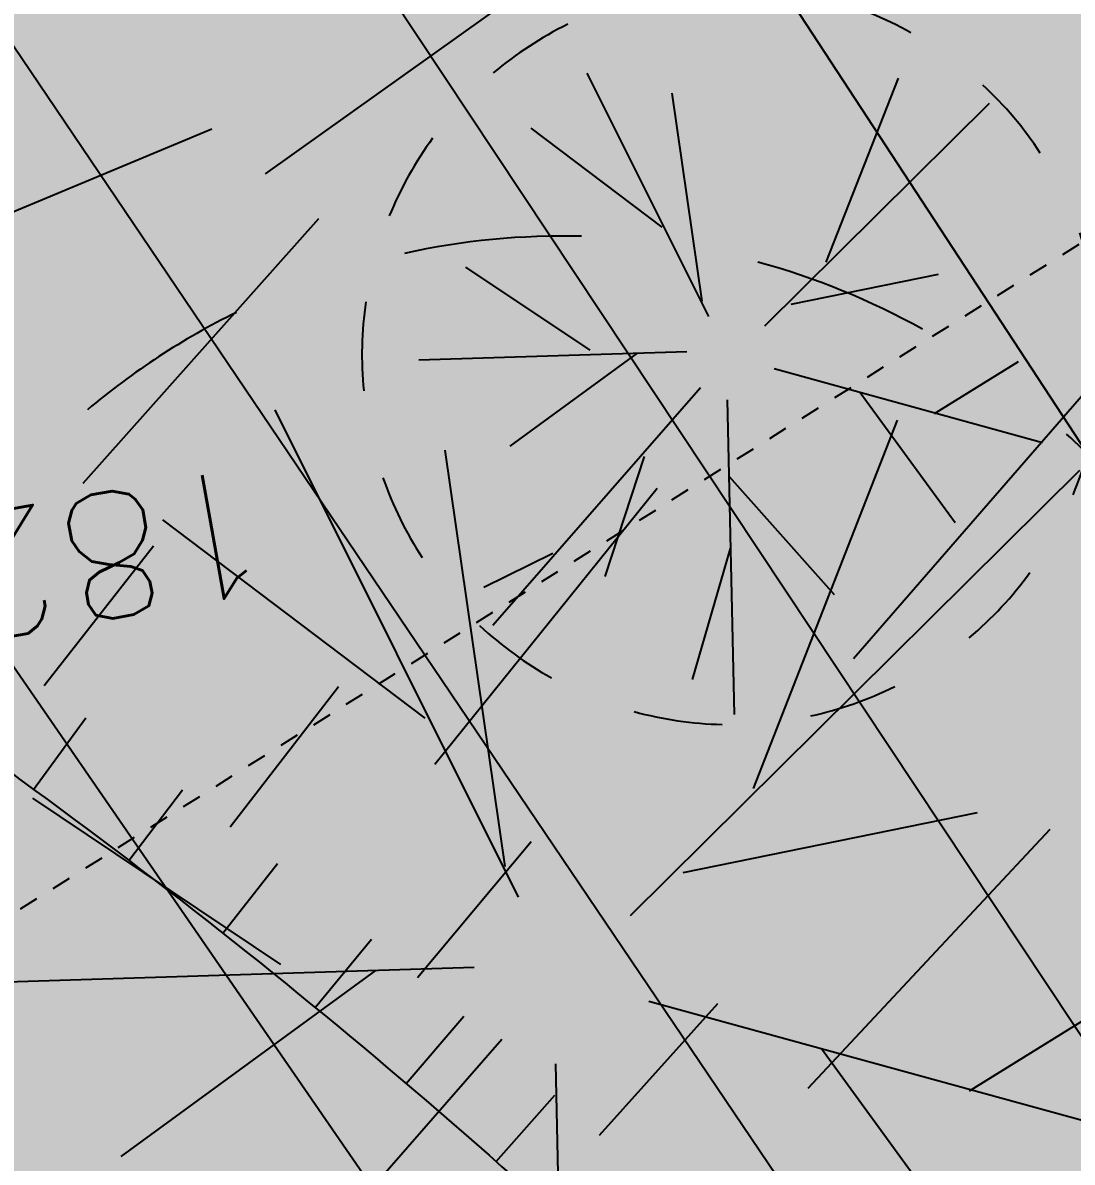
# Model space of a CAD drawing. Extents: x -2313930 to 3286427, y -3858277 to 2572692.
# Drawn here: x 540446 to 543288, y -287796 to -284710 of the extents above; entities that cross this region are included whole.
import ezdxf
from ezdxf.enums import TextEntityAlignment as Align

# ---------------------------------------------------------------- set-up
doc = ezdxf.new("R2010")
doc.units = 0
doc.linetypes.add('STYLE_01', pattern=[0.41664, 0.20828, -0.20836])
doc.layers.add('_GAZELEC-RESERVATION 2', color=132, linetype='Continuous', lineweight=18)
doc.layers.add('Fond topo - P', color=252, linetype='Continuous', lineweight=50)
for name, color, linetype in [('DWG_280-140115-P - ALTEA-CANA', 252, 'Continuous'), ('Fond topo - TAL', 252, 'Continuous'), ('Fond topo - TAL_HAC', 252, 'Continuous'), ('Fond topo - VEG', 252, 'Continuous'), ('Fond topo - Z_500', 252, 'Continuous'), ('prlm-VRD', 2, 'Continuous'), ('SA - couvre sol', 252, 'Continuous'), ('SA - EVMV', 252, 'Continuous')]:
    doc.layers.add(name, color=color, linetype=linetype)
for name, color, linetype, plot in [('Fond topo - N', 252, 'Continuous', False), ('Fond topo - NCACHE', 252, 'Continuous', False), ('Fond topo - ZCACHE', 252, 'Continuous', False)]:
    doc.layers.add(name, color=color, linetype=linetype, plot=plot)
doc.styles.add('SIMPLEX', font='simplex_.ttf', dxfattribs={"height": 1.25})

# ---------------------------------------------------------------- blocks, each defined once
blk = doc.blocks.new('PTOPO')
at = {"layer": 'Fond topo - NCACHE', "style": 'SIMPLEX'}
blk.add_attdef('MAT', text='', height=0.34, dxfattribs=at).set_placement((0.09999999986030161, -0.09999999962747097), align=Align.TOP_LEFT)
at = {"layer": 'Fond topo - ZCACHE', "style": 'SIMPLEX'}
blk.add_attdef('ALT', (0.09999999986030161, 0.09999999962747097), '', height=0.34, dxfattribs=at)
blk = doc.blocks.new('VEG12')
at = {"ltscale": 2}
for p, q in [((0.01815258799999997, 0.057406781), (0.100441039, 0.47293725)), ((0.05749608, 0.253444298), (0.145517598, 0.414706841)), ((0.037902722, 0.15845596), (-0.06593155700000003, 0.344147082)), ((-0.158788295, 0.086017079), (-0.245985314, 0.284587218)), ((0.04981112299999996, 0.033821695), (0.391570728, 0.285894318)), ((0.143890955, 0.107467204), (0.230033352, 0.253971609)), ((0.2917471699999999, 0.208620217), (0.392372872, 0.233301274)), ((-0.05229389700000003, 0.02983962500000001), (-0.383643778, 0.204631851)), ((-0.25001839, 0.135126714), (-0.3755999820000001, 0.091127132)), ((0.122915307, -0.02992704099999999), (0.317230371, 0.05540147100000001)), ((-0.05265807700000003, -0.029192154), (-0.412380265, -0.256628677)), ((0.057557527, -0.01766878999999999), (0.411943876, -0.08413611500000001)), ((-0.09359106700000003, -0.049762263), (-0.2956446150000001, -0.04653133200000001)), ((0.01825986499999999, -0.057372749), (0.107637982, -0.4128258760000001)), ((0.184132294, -0.04763066399999999), (0.323120213, -0.192805613)), ((0.02259491799999996, -0.07955337300000001), (0.001649748999999978, -0.36183712)), ((-0.151821475, -0.09483882200000002), (-0.2999525240000001, -0.315936062)), ((0.05371548199999998, -0.188497704), (0.197263789, -0.356749422))]:
    blk.add_line(p, q, dxfattribs=at)
for start, end in [(90, 103.8461539085843), (62.30769199853572, 76.15384597947835), (117.6923078993823, 131.5384619204946), (34.61538499867542, 48.46153799321151), (145.3846149358338, 159.2307690506909), (6.923076979206323, 20.76923090842763), (173.0769230068974, 186.9230769931026), (339.2307689837768, 353.0769230207937), (200.7692310571047, 214.6153850641662), (311.5384620067885, 325.3846150013246), (228.4615380795054, 242.3076921006177), (283.8461540205217, 297.6923080014643), (256.1538460914157, 270)]:
    blk.add_arc((0, 0), 0.496982058, start, end, dxfattribs=at)
blk = doc.blocks.new('VEG12A')
at = {"ltscale": 2}
for p, q in [((0.01815258799999997, 0.057406781), (0.100441039, 0.47293725)), ((-0.158788295, 0.086017079), (-0.245985314, 0.284587218)), ((0.04981112299999996, 0.033821695), (0.391570728, 0.285894318)), ((-0.05229389700000003, 0.02983962500000001), (-0.383643778, 0.204631851)), ((-0.25001839, 0.135126714), (-0.3755999820000001, 0.091127132)), ((0.122915307, -0.02992704099999999), (0.317230371, 0.05540147100000001)), ((0.057557527, -0.01766878999999999), (0.411943876, -0.08413611500000001)), ((-0.05265807700000003, -0.029192154), (-0.412380265, -0.256628677)), ((-0.09359106700000003, -0.049762263), (-0.2956446150000001, -0.04653133200000001)), ((0.184132294, -0.04763066399999999), (0.323120213, -0.192805613)), ((0.01825986499999999, -0.057372749), (0.107637982, -0.4128258760000001)), ((0.02259491799999996, -0.07955337300000001), (0.001649748999999978, -0.36183712)), ((-0.151821475, -0.09483882200000002), (-0.2999525240000001, -0.315936062)), ((0.05371548199999998, -0.188497704), (0.197263789, -0.356749422))]:
    blk.add_line(p, q, dxfattribs=at)
for start, end in [(200.7692310571047, 214.6153850641662), (228.4615380795054, 242.3076921006177), (283.8461540205217, 297.6923080014643), (256.1538460914157, 270)]:
    blk.add_arc((0, 0), 0.496982058, start, end, dxfattribs=at)
blk = doc.blocks.new('A$C1F970F0F')
at = {"layer": 'SA - couvre sol'}
h = blk.add_hatch(dxfattribs=at)
h.set_pattern_fill('PELOUSE6', color=256, scale=20.0000003, angle=-10.72360141139323, style=0, pattern_type=2)
h.set_pattern_definition([(349.2763985886067, (-277130161.1279894, -473864756.7787022), (22.32856350872324, 117.9043497231417), [37.5000005625, -202.5000030375]), (79.27639858860677, (-277130147.3110734, -473864759.3953308), (-235.8086994462835, 44.65712701744649), [15.000000225, -105.000001575]), (79.27639858860677, (-277130138.0997961, -473864761.1397498), (-235.8086994462835, 44.65712701744649), [15.000000225, -105.000001575]), (79.27639858860677, (-277130142.7054347, -473864760.2675403), (-235.8086994462835, 44.65712701744649), [18.75000028125, -101.25000151875]), (112.9664661186067, (-277130151.916716, -473864758.5231205), (-191.1515722884832, 280.4658259369293), [12.00000018, -420.7461593111922]), (45.58633105860677, (-277130133.4941673, -473864762.0119574), (22.32856353476547, 117.9043498154048), [12.00000018, -420.7461593111923]), (45.58633105860677, (-277130124.2828801, -473864763.7563783), (22.32856353476547, 117.9043498154048), [26.00000039, -406.6661590999923]), (112.9664661186067, (-277130161.1279894, -473864756.7787022), (-191.1515722884832, 280.4658259369293), [26.00000039, -406.6661590999922]), (349.2763985886067, (-277130073.3609553, -473864750.4999832), (22.32856350872324, 117.9043497231417), [44.42455106636825, -195.5754525336318]), (349.2763985886067, (-277130085.1249766, -473864728.4255323), (22.32856350872324, 117.9043497231417), [82.81008944215131, -56.09585564143782, 43.07431864611476, -58.01973967029608]), (349.2763985886067, (-277130096.7337571, -473864706.3804808), (22.32856350872324, 117.9043497231417), [119.4799495921992, -46.28746189431191, 29.47870124218051, -44.75389087130835]), (349.2763985886067, (-277130108.4191755, -473864684.3209158), (22.32856350872324, 117.9043497231417), [100.4611429069171, -139.5388606930829]), (349.2763985886067, (-277130104.5097786, -473864665.2146754), (22.32856350872324, 117.9043497231417), [65.56973938354608, -174.4302642164539])])
edge = h.paths.add_edge_path()
edge.add_arc((4686.17633280365, 6461.263957909795), 2929.999943103911, 34.48608965995057, 42.89962862937583)
edge.add_arc((6700.681395940306, 8333.233251919955), 179.999999986126, 42.89962847510776, 139.7693510133963)
edge.add_arc((8036.110016895354, 7056.094568132154), 2027.519382076243, 136.5878893291629, 177.4536643126465)
edge.add_line((6010.592568096673, 7146.171807559098), (6018.948373371913, 7145.931843945988))
edge.add_line((6018.948373371913, 7145.931843945988), (6030.66105542983, 6828.889455646445))
edge.add_line((6030.661055429829, 6828.889455646445), (6086.545484387591, 6513.581804602189))
edge.add_line((6086.545484387591, 6513.581804602189), (6198.444306795145, 6127.414684863436))
edge.add_line((6198.444306795145, 6127.414684863435), (6298.474729685709, 5856.208511224729))
edge.add_line((6298.474729685709, 5856.20851122473), (6412.911502342192, 5600.584971789341))
edge.add_line((6412.911502342192, 5600.58497178934), (6430.976089253624, 5561.150698599641))
edge.add_line((6430.976089253624, 5561.150698599641), (6391.541816136887, 5543.086111698089))
edge.add_line((6391.541816136887, 5543.086111698089), (6373.477229225455, 5582.520384887787))
edge.add_line((6373.477229225455, 5582.520384887787), (6385.636062437989, 5588.090268212786))
edge.add_line((6385.636062437989, 5588.090268212785), (6270.263852773479, 5845.803342882811))
edge.add_line((6270.263852773479, 5845.803342882812), (6260.946051039006, 5842.366608122313))
edge.add_line((6260.946051039007, 5842.366608122313), (6247.104147932258, 5879.895286746139))
edge.add_line((6247.104147932258, 5879.895286746139), (6256.486317609877, 5883.355762637208))
edge.add_line((6256.486317609876, 5883.355762637208), (6193.646684101131, 6053.728895531077))
edge.add_line((6193.64668410113, 6053.728895531078), (6224.942961944316, 5457.232163833863))
edge.add_line((6224.942961944316, 5457.232163833862), (6349.299166892059, 5359.882025415485))
edge.add_line((6349.29916689206, 5359.882025415484), (6631.131740746965, 5067.486222945057))
edge.add_line((6631.131740746965, 5067.486222945058), (7007.85703846356, 4662.392471667164))
edge.add_arc((6266.884495562824, 4074.377509715027), 945.9396940674151, 15.593354854106678, 38.434526739372416, ccw=False)
edge.add_line((7178.007696354092, 4328.653772497254), (7183.460765751301, 4267.538145496965))
edge.add_line((7183.460765751301, 4267.538145496964), (7669.186119522447, 4309.38338142006))
edge.add_line((7669.186119522446, 4309.383381420061), (7572.789861443083, 5439.941213907456))
edge.add_line((7572.789861443084, 5439.941213907456), (7073.641136563043, 5396.939554527152))
edge.add_line((7073.641136563043, 5396.939554527152), (7049.790845618051, 5685.959026753412))
edge.add_line((7049.790845618052, 5685.959026753411), (7549.313860756474, 5728.992931432434))
edge.add_arc((8316.594495169884, 5740.649924566463), 767.3691793620403, 180.3057384606458, 180.870405297152, ccw=False)
edge.add_line((7549.236240977923, 5736.555152486859), (7069.119661158346, 5822.525488846271))
edge.add_arc((7072.644821027429, 5842.212368796683), 19.99999985711144, 176.038037171249, 259.8481260634846, ccw=False)
edge.add_arc((8504.663289780396, 5743.031176354228), 1455.448990157917, 169.2799127558144, 176.0380375514712, ccw=False)
edge.add_arc((4686.176394906122, 6461.263910698351), 2429.999890929686, -10.61202557555735, -2.87348500570751)
edge.add_arc((7133.095811341383, 6338.443570199892), 20.00000020604537, 90.1409179801426, 177.126514438636, ccw=False)
edge.add_line((7133.046621735704, 6358.44350999165), (7614.451910480803, 6359.627511750571))
edge.add_arc((4808.667676000008, 6462.331267599114), 2807.663304587354, -2.096335715599202, 3.063663128893586)
edge.add_line((7612.31817326701, 6612.388327016001), (7134.702083077234, 6568.527275144537))
edge.add_arc((7132.873113816116, 6588.443471704308), 20.00000034913729, 182.9755633723495, 275.24694149338035, ccw=False)
edge.add_arc((4686.176253983268, 6461.263919471268), 2430.000032833829, 2.975562460078157, 14.66949649561051)
edge.add_arc((7056.312932851384, 7081.709150914684), 20.00000017546606, 105.4364946998268, 194.6694959608697, ccw=False)
edge.add_line((7050.989529879269, 7100.987672291234), (7513.850932238078, 7228.798181061445))
edge.add_arc((4661.509376136225, 6453.410151785248), 2955.855028348035, 15.2079308550242, 20.10997397197326)
edge.add_line((7437.158970696407, 7469.701584797454), (6987.694531252516, 7301.450674901103))
edge.add_arc((6980.682960577042, 7320.181341844977), 20.00000018748722, 200.5227063343824, 290.522704699226, ccw=False)
edge.add_arc((4686.301945798502, 6461.319648332696), 2429.862781547547, 20.52251332408417, 34.12876932729812)
edge.add_arc((6713.483443369026, 7834.969993664992), 18.89001674430282, 120.96134875829961, 213.2758309628496, ccw=False)
edge.add_line((6703.765290681826, 7851.168457730977), (7101.268859919588, 8120.247909627737))
at = {"layer": 'SA - EVMV'}
h = blk.add_hatch(dxfattribs=at)
h.set_pattern_fill('_USER', color=256, scale=74.99999999999999, angle=-55.72360141139323, style=0, pattern_type=0)
h.set_pattern_definition([(304.2763985886068, (-277130161.1279894, -473864756.7787022), (61.97477650275113, 42.238928459823), [])])
h.paths.add_polyline_path([(6137.262643169798, 3161.503242351281), (5258.989506963931, 4651.014984356799), (5823.535050065982, 5411.828376675677), (6009.896409179055, 5810.580329425578), (6042.353956317322, 6037.937811191567), (5791.842057863324, 7412.226220178691), (5768.869517604411, 9187.383885517163), (6965.043931057882, 9781.279833201925), (7125.730307530321, 8202.475428701919), (7356.548247893039, 6578.483473019976), (7421.051285208732, 6215.102708379585), (8728.798868082513, 6201.995811803044), (8825.59209412568, 5455.189202343771), (8884.907463838514, 4910.231636065007), (8937.364138919358, 4349.844162727043), (8990.109761245629, 3720.436779551583), (8238.933497559277, 3575.005023445903)])
at = {"layer": 'DWG_280-140115-P - ALTEA-CANA', "linetype": 'STYLE_01', "ltscale": 25, "elevation": 9.999999999999998e-08, "flags": 128}
blk.add_lwpolyline([(6157.431858122885, 5101.598669163901), (7110.772642211413, 5700.162566713818), (7721.64406765443, 6091.918632507646), (8325.013751331355, 6601.467358815867)], dxfattribs=at)
at = {"layer": 'Fond topo - TAL', "ltscale": 2, "flags": 128}
blk.add_lwpolyline([(6430.976089253624, 5561.150698599641, 0.02394732484790523), (6438.416126081117, 5497.116528512835, 0.1142600952357602), (6443.63068675366, 5484.469904925472, 0.08033898922229925), (6549.093783195793, 5377.639133737978, -0.04151558618262319), (6767.514143299376, 5188.188581759985, -0.007003630583660632), (6935.434062547319, 5011.272355460585, -0.004971043128198164), (7165.971708763474, 4756.430009564167, -0.05280067891984588), (7269.612324424946, 4611.23233276563, -0.0271772235972432), (7423.187462316326, 4301.320192780555)], format="xyb", dxfattribs=at)
at = {"layer": 'Fond topo - TAL_HAC', "ltscale": 2}
for p, q in [((6611.862747399957, 5544.413608552284), (6768.225513804017, 5655.834814961908)), ((6508.752451144771, 5519.590382866167), (6597.354548897585, 5556.545332097181)), ((6771.212179584746, 5413.087420023145), (6897.016817718466, 5558.129459080207)), ((6562.515663293789, 5460.598533236892), (6626.370945885, 5532.281884915881)), ((6657.775175717797, 5384.484925442759), (6717.960635939497, 5459.276037185779)), ((6551.993658290568, 5405.820945938001), (6581.558586387991, 5443.635163013721)), ((6602.287923349411, 5367.535174897154), (6631.685972632076, 5405.479274550362)), ((6549.093783144494, 5377.639133842481), (6563.262462572412, 5397.010466459591)), ((6574.877245904064, 5358.413056110386), (6589.400718511045, 5377.519828222824)), ((6758.930098522336, 5296.746511437237), (6824.463723413694, 5366.898803204874)), ((6653.0872012009, 5326.656280908021), (6683.864378929682, 5363.490576500839)), ((6600.301801009856, 5338.714806993106), (6615.175128056067, 5357.550521501641)), ((6625.358802700431, 5318.551085092064), (6640.576926499927, 5337.109336807842)), ((6702.344597474711, 5283.93205443883), (6734.459043779352, 5319.606447870553)), ((6650.039730283474, 5297.9287470311), (6665.597475919203, 5316.203225099705)), ((6674.33619105569, 5276.854805481703), (6690.228268036954, 5294.839295628528))]:
    blk.add_line(p, q, dxfattribs=at)
at = {"layer": 'Fond topo - P', "ltscale": 2}
ref = blk.add_blockref('PTOPO', (6435.934346485142, 5423.045980347093), dxfattribs=dict(at, xscale=99.99999999999994, yscale=99.99999999999994, zscale=99.99999999999994, rotation=190.0656205306617))
ref.add_attrib('MAT', '4846', dxfattribs={"layer": 'Fond topo - N', "color": 0, "ltscale": 2, "height": 33.99999999999999, "rotation": 190.0656204987762, "style": 'SIMPLEX'}).set_placement((6424.340504601254, 5431.144302822935), align=Align.TOP_LEFT)
ref.add_attrib('ALT', '182.16', (6610.50758478261, 5465.587711366568), dxfattribs={"layer": 'Fond topo - Z_500', "color": 0, "ltscale": 2, "height": 33.99999999999999, "rotation": 190.0656204987762, "style": 'SIMPLEX'})
at = {"layer": 'Fond topo - VEG', "ltscale": 2, "zscale": 99.99999999999997, "rotation": 192.432705982593}
for name, p, xscale, yscale in [('VEG12', (6738.065776601408, 5495.219973880438), 201.2799999999999, 201.2799999999999), ('VEG12A', (6692.580947096096, 5327.47014404766), 402.5599999999998, 402.5599999999998)]:
    blk.add_blockref(name, p, dxfattribs=dict(at, xscale=xscale, yscale=yscale))

msp = doc.modelspace()

# ---------------------------------------------------------------- linework, layer by layer
at = {"layer": '_GAZELEC-RESERVATION 2'}
msp.add_circle((486248.4803309143, -227485.9628347494), 2800178.148749841, dxfattribs=at)

# ---------------------------------------------------------------- block references
at = {"layer": 'prlm-VRD', "xscale": 10, "yscale": 10, "zscale": 10}
msp.add_blockref('A$C1F970F0F', (474984.297679401, -340562.691042779), dxfattribs=at)

doc.saveas('drawing.dxf')
